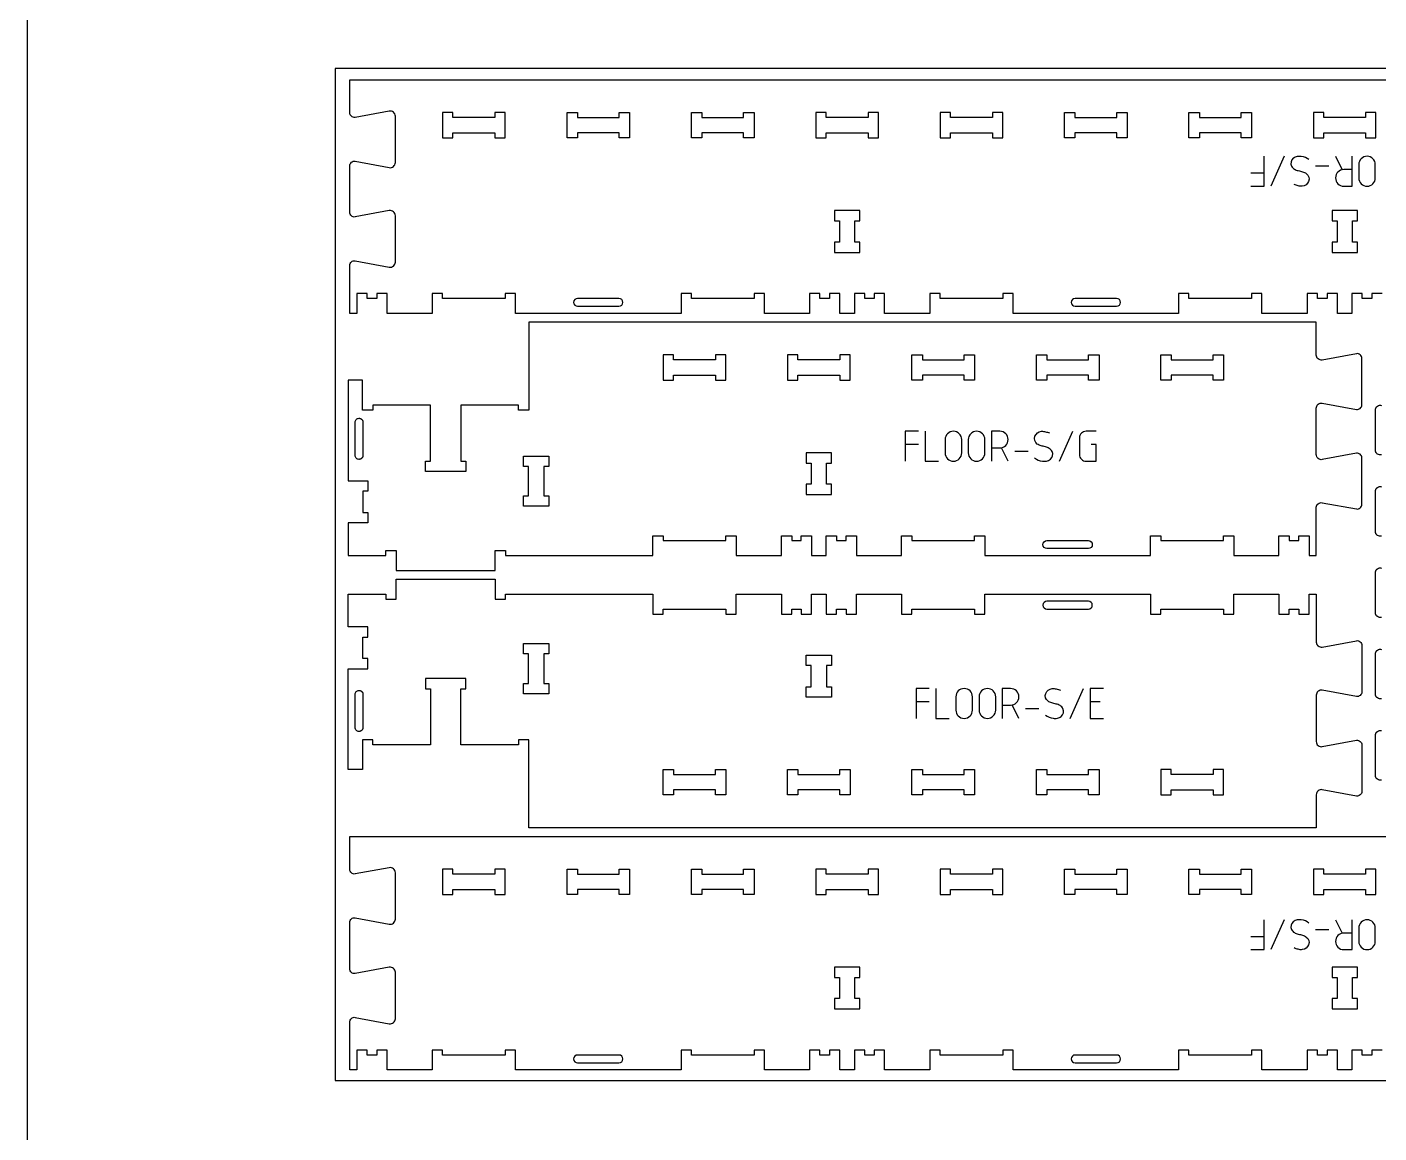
# Model space of a CAD drawing. Extents: x 0 to 12757, y 0 to 30003.
# Drawn here: x 0 to 1630, y 9293 to 10626 of the extents above; entities that cross this region are included whole.
import ezdxf

# ---------------------------------------------------------------- set-up
doc = ezdxf.new("R2010")
doc.units = 0
for name, color, linetype in [('0_SHEET_SPRUCEPLY_2440X122', 1, 'CONTINUOUS'), ('1_ANYTOOL_1MMDEEP_LABELS_S', 2, 'CONTINUOUS'), ('3_ANYTOOL_CUTTHROUGH_INSID', 4, 'CONTINUOUS'), ('4_ANYTOOL_CUTTHROUGH_OUTSI', 5, 'CONTINUOUS'), ('DONOTCUT', 7, 'CONTINUOUS')]:
    doc.layers.add(name, color=color, linetype=linetype)

msp = doc.modelspace()

# ---------------------------------------------------------------- linework, layer by layer
at = {"layer": '0_SHEET_SPRUCEPLY_2440X122'}
msp.add_lwpolyline([(371.7, 10575.6), (371.7, 9355.6), (2811.7, 9355.6), (2811.7, 10575.6)], close=True, dxfattribs=at)
at = {"layer": '1_ANYTOOL_1MMDEEP_LABELS_S', "color": 2}
for points in [[(1475.8, 10433.8), (1491.8, 10433.8), (1491.8, 10469.8)], [(1515.8, 10469.8), (1499.8, 10433.8)], [(1577.8, 10469.8), (1585.9, 10453.6)], [(1475.8, 10449.8), (1491.8, 10449.8)], [(1569.8, 10457.8), (1553.8, 10457.8)], [(1075, 10138.3), (1059, 10138.3), (1059, 10102.3)], [(1083, 10138.3), (1083, 10102.3), (1099, 10102.3)], [(1245, 10102.3), (1261, 10138.3)], [(1075, 10122.3), (1059, 10122.3)], [(1183, 10102.3), (1174.9, 10118.5)], [(1191, 10114.3), (1207, 10114.3)], [(1088, 9828.3), (1072, 9828.3), (1072, 9792.3)], [(1096, 9828.3), (1096, 9792.3), (1112, 9792.3)], [(1258, 9792.3), (1274, 9828.3)], [(1298, 9828.3), (1282, 9828.3), (1282, 9792.3), (1298, 9792.3)], [(1088, 9812.3), (1072, 9812.3)], [(1196, 9792.3), (1187.9, 9808.5)], [(1204, 9804.3), (1220, 9804.3)], [(1294, 9812.3), (1282, 9812.3)], [(1475.8, 9513.5), (1491.8, 9513.5), (1491.8, 9549.5)], [(1515.8, 9549.5), (1499.8, 9513.5)], [(1569.8, 9537.5), (1553.8, 9537.5)], [(1577.8, 9549.5), (1585.9, 9533.3)], [(1475.8, 9529.5), (1491.8, 9529.5)]]:
    msp.add_lwpolyline(points, dxfattribs=at)
for points in [[(1545.8, 10465.8, 0.136555), (1536.5, 10469.6, 0.071716), (1531.4, 10469.5, 0.133522), (1526.8, 10467.4, 0.344001), (1524.7, 10458, 0.153745), (1528.2, 10454.3, 0.071568), (1532.9, 10452.5, -0.00912), (1538.1, 10451.2, -0.090615), (1542.6, 10449, -0.340346), (1545.4, 10439.6, -0.284273), (1537.7, 10433.8, -0.092596), (1532.7, 10434.2, -0.017533), (1527.8, 10435.8)], [(1597.8, 10453.8), (1587.8, 10453.8, 1), (1587.8, 10433.8), (1597.8, 10433.8), (1597.8, 10469.8)], [(1163, 10118.3), (1173, 10118.3, 1), (1173, 10138.3), (1163, 10138.3), (1163, 10102.3)], [(1215, 10106.3, 0.136555), (1224.3, 10102.4, 0.071716), (1229.4, 10102.5, 0.133522), (1234, 10104.6, 0.344001), (1236.1, 10114, 0.153745), (1232.6, 10117.7, 0.071568), (1227.9, 10119.6, -0.00912), (1222.8, 10120.9, -0.090615), (1218.2, 10123, -0.340346), (1215.4, 10132.4, -0.284273), (1223.1, 10138.3, -0.092596), (1228.1, 10137.8, -0.017533), (1233, 10136.3)], [(1289, 10138.3), (1277, 10138.3, 0.414214), (1269, 10130.3), (1269, 10110.3, 0.414214), (1277, 10102.3), (1289, 10102.3), (1289, 10122.3), (1283, 10122.3)], [(1176, 9808.3), (1186, 9808.3, 1), (1186, 9828.3), (1176, 9828.3), (1176, 9792.3)], [(1228, 9796.3, 0.136555), (1237.3, 9792.4, 0.071716), (1242.4, 9792.5, 0.133522), (1247, 9794.6, 0.344001), (1249.1, 9804, 0.153745), (1245.6, 9807.7, 0.071568), (1240.9, 9809.6, -0.00912), (1235.7, 9810.9, -0.090615), (1231.2, 9813, -0.340346), (1228.4, 9822.4, -0.284273), (1236.1, 9828.3, -0.092596), (1241.1, 9827.8, -0.017533), (1246, 9826.3)], [(1545.8, 9545.5, 0.136555), (1536.5, 9549.4, 0.071716), (1531.4, 9549.3, 0.133522), (1526.8, 9547.2, 0.344001), (1524.7, 9537.8, 0.153745), (1528.2, 9534, 0.071568), (1532.9, 9532.2, -0.00912), (1538.1, 9530.9, -0.090615), (1542.6, 9528.7, -0.340346), (1545.4, 9519.4, -0.284273), (1537.7, 9513.5, -0.092596), (1532.7, 9513.9, -0.017533), (1527.8, 9515.5)], [(1597.8, 9533.5), (1587.8, 9533.5, 1), (1587.8, 9513.5), (1597.8, 9513.5), (1597.8, 9549.5)]]:
    msp.add_lwpolyline(points, format="xyb", dxfattribs=at)
for points in [[(1625.8, 10459.8, 1), (1605.8, 10459.8), (1605.8, 10443.8, 1), (1625.8, 10443.8)], [(1107, 10112.3, 1), (1127, 10112.3), (1127, 10128.3, 1), (1107, 10128.3)], [(1135, 10112.3, 1), (1155, 10112.3), (1155, 10128.3, 1), (1135, 10128.3)], [(1120, 9802.3, 1), (1140, 9802.3), (1140, 9818.3, 1), (1120, 9818.3)], [(1148, 9802.3, 1), (1168, 9802.3), (1168, 9818.3, 1), (1148, 9818.3)], [(1625.8, 9539.5, 1), (1605.8, 9539.5), (1605.8, 9523.5, 1), (1625.8, 9523.5)]]:
    msp.add_lwpolyline(points, format="xyb", close=True, dxfattribs=at)
at = {"layer": '3_ANYTOOL_CUTTHROUGH_INSID', "color": 4}
for points in [[(564.1, 10522.5), (564.1, 10516.5), (513.6, 10516.5), (513.6, 10522.5), (501.1, 10522.5), (501.1, 10492), (513.6, 10492), (513.6, 10498), (564.1, 10498), (564.1, 10492), (576.6, 10492), (576.6, 10522.5)], [(714.1, 10498), (663.6, 10498), (663.6, 10492), (651.1, 10492), (651.1, 10522.5), (663.6, 10522.5), (663.6, 10516.5), (714.1, 10516.5), (714.1, 10522.5), (726.6, 10522.5), (726.6, 10492), (714.1, 10492)], [(813.6, 10498), (813.6, 10492), (801.1, 10492), (801.1, 10522.5), (813.6, 10522.5), (813.6, 10516.5), (864.1, 10516.5), (864.1, 10522.5), (876.6, 10522.5), (876.6, 10492), (864.1, 10492), (864.1, 10498)], [(963.6, 10498), (1014.1, 10498), (1014.1, 10492), (1026.6, 10492), (1026.6, 10522.5), (1014.1, 10522.5), (1014.1, 10516.5), (963.6, 10516.5), (963.6, 10522.5), (951.1, 10522.5), (951.1, 10492), (963.6, 10492)], [(1113.6, 10516.5), (1113.6, 10522.5), (1101.1, 10522.5), (1101.1, 10492), (1113.6, 10492), (1113.6, 10498), (1164.1, 10498), (1164.1, 10492), (1176.6, 10492), (1176.6, 10522.5), (1164.1, 10522.5), (1164.1, 10516.5)], [(1314.1, 10498), (1263.6, 10498), (1263.6, 10492), (1251.1, 10492), (1251.1, 10522.5), (1263.6, 10522.5), (1263.6, 10516.5), (1314.1, 10516.5), (1314.1, 10522.5), (1326.6, 10522.5), (1326.6, 10492), (1314.1, 10492)], [(1413.6, 10498), (1413.6, 10492), (1401.1, 10492), (1401.1, 10522.5), (1413.6, 10522.5), (1413.6, 10516.5), (1464.1, 10516.5), (1464.1, 10522.5), (1476.6, 10522.5), (1476.6, 10492), (1464.1, 10492), (1464.1, 10498)], [(1563.6, 10498), (1614.1, 10498), (1614.1, 10492), (1626.6, 10492), (1626.6, 10522.5), (1614.1, 10522.5), (1614.1, 10516.5), (1563.6, 10516.5), (1563.6, 10522.5), (1551.1, 10522.5), (1551.1, 10492), (1563.6, 10492)], [(1004.1, 10404.5), (973.6, 10404.5), (973.6, 10392), (979.6, 10392), (979.6, 10366.5), (973.6, 10366.5), (973.6, 10354), (1004.1, 10354), (1004.1, 10366.5), (998.1, 10366.5), (998.1, 10392), (1004.1, 10392)], [(1604.1, 10404.5), (1573.6, 10404.5), (1573.6, 10392), (1579.6, 10392), (1579.6, 10366.5), (1573.6, 10366.5), (1573.6, 10354), (1604.1, 10354), (1604.1, 10366.5), (1598.1, 10366.5), (1598.1, 10392), (1604.1, 10392)], [(830.1, 10206), (830.1, 10200), (842.6, 10200), (842.6, 10230.5), (830.1, 10230.5), (830.1, 10224.5), (779.6, 10224.5), (779.6, 10230.5), (767.1, 10230.5), (767.1, 10200), (779.6, 10200), (779.6, 10206)], [(929.6, 10206), (980.1, 10206), (980.1, 10200), (992.6, 10200), (992.6, 10230.5), (980.1, 10230.5), (980.1, 10224.5), (929.6, 10224.5), (929.6, 10230.5), (917.1, 10230.5), (917.1, 10200), (929.6, 10200)], [(1130.1, 10224.5), (1130.1, 10230.5), (1142.6, 10230.5), (1142.6, 10200), (1130.1, 10200), (1130.1, 10206), (1079.6, 10206), (1079.6, 10200), (1067.1, 10200), (1067.1, 10230.5), (1079.6, 10230.5), (1079.6, 10224.5)], [(1280.1, 10206), (1229.6, 10206), (1229.6, 10200), (1217.1, 10200), (1217.1, 10230.5), (1229.6, 10230.5), (1229.6, 10224.5), (1280.1, 10224.5), (1280.1, 10230.5), (1292.6, 10230.5), (1292.6, 10200), (1280.1, 10200)], [(1379.6, 10206), (1379.6, 10200), (1367.1, 10200), (1367.1, 10230.5), (1379.6, 10230.5), (1379.6, 10224.5), (1430.1, 10224.5), (1430.1, 10230.5), (1442.6, 10230.5), (1442.6, 10200), (1430.1, 10200), (1430.1, 10206)], [(598.6, 10096), (598.6, 10108.5), (629.1, 10108.5), (629.1, 10096), (623.1, 10096), (623.1, 10060.5), (629.1, 10060.5), (629.1, 10048), (598.6, 10048), (598.6, 10060.5), (604.6, 10060.5), (604.6, 10096)], [(970.1, 10100), (970.1, 10112.5), (939.6, 10112.5), (939.6, 10100), (945.6, 10100), (945.6, 10074.5), (939.6, 10074.5), (939.6, 10062), (970.1, 10062), (970.1, 10074.5), (964.1, 10074.5), (964.1, 10100)], [(598.6, 9834.5), (604.6, 9834.5), (604.6, 9870), (598.6, 9870), (598.6, 9882.5), (629.1, 9882.5), (629.1, 9870), (623.1, 9870), (623.1, 9834.5), (629.1, 9834.5), (629.1, 9822), (598.6, 9822)], [(970.1, 9818), (939.6, 9818), (939.6, 9830.5), (945.6, 9830.5), (945.6, 9856), (939.6, 9856), (939.6, 9868.5), (970.1, 9868.5), (970.1, 9856), (964.1, 9856), (964.1, 9830.5), (970.1, 9830.5)], [(830.1, 9724.5), (830.1, 9730.5), (842.6, 9730.5), (842.6, 9700), (830.1, 9700), (830.1, 9706), (779.6, 9706), (779.6, 9700), (767.1, 9700), (767.1, 9730.5), (779.6, 9730.5), (779.6, 9724.5)], [(929.6, 9724.5), (980.1, 9724.5), (980.1, 9730.5), (992.6, 9730.5), (992.6, 9700), (980.1, 9700), (980.1, 9706), (929.6, 9706), (929.6, 9700), (917.1, 9700), (917.1, 9730.5), (929.6, 9730.5)], [(1130.1, 9724.5), (1130.1, 9730.5), (1142.6, 9730.5), (1142.6, 9700), (1130.1, 9700), (1130.1, 9706), (1079.6, 9706), (1079.6, 9700), (1067.1, 9700), (1067.1, 9730.5), (1079.6, 9730.5), (1079.6, 9724.5)], [(1229.6, 9724.5), (1280.1, 9724.5), (1280.1, 9730.5), (1292.6, 9730.5), (1292.6, 9700), (1280.1, 9700), (1280.1, 9706), (1229.6, 9706), (1229.6, 9700), (1217.1, 9700), (1217.1, 9730.5), (1229.6, 9730.5)], [(1430.1, 9706), (1430.1, 9700), (1442.6, 9700), (1442.6, 9730.5), (1430.1, 9730.5), (1430.1, 9724.5), (1379.6, 9724.5), (1379.6, 9730.5), (1367.1, 9730.5), (1367.1, 9700), (1379.6, 9700), (1379.6, 9706)], [(564.1, 9610.5), (564.1, 9604.5), (513.6, 9604.5), (513.6, 9610.5), (501.1, 9610.5), (501.1, 9580), (513.6, 9580), (513.6, 9586), (564.1, 9586), (564.1, 9580), (576.6, 9580), (576.6, 9610.5)], [(714.1, 9586), (663.6, 9586), (663.6, 9580), (651.1, 9580), (651.1, 9610.5), (663.6, 9610.5), (663.6, 9604.5), (714.1, 9604.5), (714.1, 9610.5), (726.6, 9610.5), (726.6, 9580), (714.1, 9580)], [(813.6, 9586), (813.6, 9580), (801.1, 9580), (801.1, 9610.5), (813.6, 9610.5), (813.6, 9604.5), (864.1, 9604.5), (864.1, 9610.5), (876.6, 9610.5), (876.6, 9580), (864.1, 9580), (864.1, 9586)], [(963.6, 9586), (1014.1, 9586), (1014.1, 9580), (1026.6, 9580), (1026.6, 9610.5), (1014.1, 9610.5), (1014.1, 9604.5), (963.6, 9604.5), (963.6, 9610.5), (951.1, 9610.5), (951.1, 9580), (963.6, 9580)], [(1113.6, 9604.5), (1113.6, 9610.5), (1101.1, 9610.5), (1101.1, 9580), (1113.6, 9580), (1113.6, 9586), (1164.1, 9586), (1164.1, 9580), (1176.6, 9580), (1176.6, 9610.5), (1164.1, 9610.5), (1164.1, 9604.5)], [(1314.1, 9586), (1263.6, 9586), (1263.6, 9580), (1251.1, 9580), (1251.1, 9610.5), (1263.6, 9610.5), (1263.6, 9604.5), (1314.1, 9604.5), (1314.1, 9610.5), (1326.6, 9610.5), (1326.6, 9580), (1314.1, 9580)], [(1413.6, 9586), (1413.6, 9580), (1401.1, 9580), (1401.1, 9610.5), (1413.6, 9610.5), (1413.6, 9604.5), (1464.1, 9604.5), (1464.1, 9610.5), (1476.6, 9610.5), (1476.6, 9580), (1464.1, 9580), (1464.1, 9586)], [(1563.6, 9586), (1614.1, 9586), (1614.1, 9580), (1626.6, 9580), (1626.6, 9610.5), (1614.1, 9610.5), (1614.1, 9604.5), (1563.6, 9604.5), (1563.6, 9610.5), (1551.1, 9610.5), (1551.1, 9580), (1563.6, 9580)], [(1004.1, 9492.5), (973.6, 9492.5), (973.6, 9480), (979.6, 9480), (979.6, 9454.5), (973.6, 9454.5), (973.6, 9442), (1004.1, 9442), (1004.1, 9454.5), (998.1, 9454.5), (998.1, 9480), (1004.1, 9480)], [(1604.1, 9492.5), (1573.6, 9492.5), (1573.6, 9480), (1579.6, 9480), (1579.6, 9454.5), (1573.6, 9454.5), (1573.6, 9442), (1604.1, 9442), (1604.1, 9454.5), (1598.1, 9454.5), (1598.1, 9480), (1604.1, 9480)]]:
    msp.add_lwpolyline(points, close=True, dxfattribs=at)
for points in [[(663.8, 10289), (713.8, 10289, 1), (713.8, 10298.5), (663.8, 10298.5, 1)], [(1263.8, 10289), (1313.8, 10289, 1), (1313.8, 10298.5), (1263.8, 10298.5, 1)], [(395.6, 10109.3), (395.6, 10149.3, -0.414214), (400.3, 10154), (400.4, 10154), (400.5, 10154), (400.6, 10154), (400.7, 10154), (400.8, 10154), (400.9, 10154), (401.1, 10154), (401.2, 10153.9), (401.3, 10153.9), (401.4, 10153.9), (401.5, 10153.9), (401.6, 10153.8), (401.7, 10153.8), (401.8, 10153.8), (401.9, 10153.7), (402, 10153.7), (402.2, 10153.6), (402.3, 10153.6), (402.4, 10153.5), (402.5, 10153.5), (402.6, 10153.4), (402.7, 10153.4), (402.8, 10153.3), (402.9, 10153.2), (403, 10153.2), (403.1, 10153.1), (403.2, 10153), (403.3, 10153), (403.4, 10152.9), (403.5, 10152.8), (403.6, 10152.7), (403.7, 10152.6), (403.7, 10152.5), (403.8, 10152.4), (403.9, 10152.4), (404, 10152.3), (404.1, 10152.2), (404.1, 10152.1), (404.2, 10152), (404.3, 10151.9), (404.3, 10151.8), (404.4, 10151.7), (404.5, 10151.6), (404.5, 10151.4), (404.6, 10151.3), (404.6, 10151.2), (404.7, 10151.1), (404.7, 10151), (404.8, 10150.9), (404.8, 10150.8), (404.8, 10150.7), (404.9, 10150.6), (404.9, 10150.5), (404.9, 10150.4), (404.9, 10150.2), (405, 10150.1), (405, 10150), (405, 10149.9), (405, 10149.8), (405, 10149.7), (405, 10149.6), (405, 10149.5), (405, 10149.4), (405, 10149.3), (405.1, 10109.3), (405.1, 10109.2), (405, 10109.1), (405, 10108.9), (405, 10108.8), (405, 10108.7), (405, 10108.6), (405, 10108.5), (405, 10108.4), (405, 10108.3), (404.9, 10108.2), (404.9, 10108.1), (404.9, 10108), (404.8, 10107.8), (404.8, 10107.7), (404.8, 10107.6), (404.7, 10107.5), (404.7, 10107.4), (404.6, 10107.3), (404.6, 10107.2), (404.5, 10107.1), (404.5, 10107), (404.4, 10106.9), (404.3, 10106.8), (404.3, 10106.7), (404.2, 10106.6), (404.1, 10106.5), (404.1, 10106.4), (404, 10106.3), (403.9, 10106.2), (403.8, 10106.1), (403.7, 10106), (403.7, 10105.9), (403.6, 10105.8), (403.5, 10105.7), (403.4, 10105.7), (403.3, 10105.6), (403.2, 10105.5), (403.1, 10105.4), (403, 10105.4), (402.9, 10105.3), (402.8, 10105.2), (402.7, 10105.2), (402.6, 10105.1), (402.5, 10105), (402.4, 10105), (402.3, 10104.9), (402.2, 10104.9), (402.1, 10104.8), (401.9, 10104.8), (401.8, 10104.8), (401.7, 10104.7), (401.6, 10104.7), (401.5, 10104.7), (401.4, 10104.6), (401.3, 10104.6), (401.2, 10104.6), (401.1, 10104.6), (400.9, 10104.6), (400.8, 10104.5), (400.7, 10104.5), (400.6, 10104.5), (400.5, 10104.5), (400.4, 10104.5), (400.3, 10104.5, -0.414214)], [(1229.8, 9997, -1), (1229.8, 10006.5), (1279.8, 10006.5, -1), (1279.8, 9997)], [(1279.8, 9933.5), (1229.8, 9933.5, 1), (1229.8, 9924), (1279.8, 9924, 1)], [(395.6, 9821.3, -0.414214), (400.3, 9826), (400.4, 9826), (400.5, 9826), (400.6, 9826), (400.7, 9826), (400.8, 9826), (400.9, 9826), (401.1, 9826), (401.2, 9825.9), (401.3, 9825.9), (401.4, 9825.9), (401.5, 9825.9), (401.6, 9825.8), (401.7, 9825.8), (401.8, 9825.8), (401.9, 9825.7), (402.1, 9825.7), (402.2, 9825.6), (402.3, 9825.6), (402.4, 9825.5), (402.5, 9825.5), (402.6, 9825.4), (402.7, 9825.4), (402.8, 9825.3), (402.9, 9825.2), (403, 9825.2), (403.1, 9825.1), (403.2, 9825), (403.3, 9825), (403.4, 9824.9), (403.5, 9824.8), (403.6, 9824.7), (403.7, 9824.6), (403.7, 9824.5), (403.8, 9824.4), (403.9, 9824.4), (404, 9824.3), (404.1, 9824.2), (404.1, 9824.1), (404.2, 9824), (404.3, 9823.9), (404.3, 9823.8), (404.4, 9823.7), (404.5, 9823.6), (404.5, 9823.4), (404.6, 9823.3), (404.6, 9823.2), (404.7, 9823.1), (404.7, 9823), (404.8, 9822.9), (404.8, 9822.8), (404.8, 9822.7), (404.9, 9822.6), (404.9, 9822.5), (404.9, 9822.4), (405, 9822.2), (405, 9822.1), (405, 9822), (405, 9821.9), (405, 9821.8), (405, 9821.7), (405, 9821.6), (405, 9821.5), (405.1, 9821.4), (405.1, 9821.3), (405, 9781.3), (405, 9781.2), (405, 9781.1), (405, 9780.9), (405, 9780.8), (405, 9780.7), (405, 9780.6), (405, 9780.5), (405, 9780.4), (404.9, 9780.3), (404.9, 9780.2), (404.9, 9780.1), (404.9, 9780), (404.8, 9779.8), (404.8, 9779.7), (404.8, 9779.6), (404.7, 9779.5), (404.7, 9779.4), (404.6, 9779.3), (404.6, 9779.2), (404.5, 9779.1), (404.5, 9779), (404.4, 9778.9), (404.3, 9778.8), (404.3, 9778.7), (404.2, 9778.6), (404.1, 9778.5), (404.1, 9778.4), (404, 9778.3), (403.9, 9778.2), (403.8, 9778.1), (403.7, 9778), (403.7, 9777.9), (403.6, 9777.8), (403.5, 9777.7), (403.4, 9777.7), (403.3, 9777.6), (403.2, 9777.5), (403.1, 9777.4), (403, 9777.4), (402.9, 9777.3), (402.8, 9777.2), (402.7, 9777.2), (402.6, 9777.1), (402.5, 9777), (402.4, 9777), (402.3, 9776.9), (402.2, 9776.9), (402, 9776.9), (401.9, 9776.8), (401.8, 9776.8), (401.7, 9776.7), (401.6, 9776.7), (401.5, 9776.7), (401.4, 9776.6), (401.3, 9776.6), (401.2, 9776.6), (401.1, 9776.6), (400.9, 9776.6), (400.8, 9776.5), (400.7, 9776.5), (400.6, 9776.5), (400.5, 9776.5), (400.4, 9776.5), (400.3, 9776.5, -0.414214), (395.6, 9781.3)], [(663.8, 9377), (713.8, 9377, 1), (713.8, 9386.5), (663.8, 9386.5, 1)], [(1263.8, 9377), (1313.8, 9377, 1), (1313.8, 9386.5), (1263.8, 9386.5, 1)]]:
    msp.add_lwpolyline(points, format="xyb", close=True, dxfattribs=at)
at = {"layer": '4_ANYTOOL_CUTTHROUGH_OUTSI', "color": 5}
for points in [[(1634.1, 10304.5), (1621.6, 10304.5), (1621.6, 10298.5), (1610.1, 10298.5), (1610.1, 10304.5), (1597.6, 10304.5), (1597.6, 10280.5), (1580.1, 10280.5), (1580.1, 10304.5), (1567.6, 10304.5), (1567.6, 10298.5), (1556.1, 10298.5), (1556.1, 10304.5), (1543.6, 10304.5), (1543.6, 10280.5), (1489.1, 10280.5), (1489.1, 10304.5), (1476.6, 10304.5), (1476.6, 10298.5), (1401.1, 10298.5), (1401.1, 10304.5), (1388.6, 10304.5), (1388.6, 10280.5), (1189.1, 10280.5), (1189.1, 10304.5), (1176.6, 10304.5), (1176.6, 10298.5), (1101.1, 10298.5), (1101.1, 10304.5), (1088.6, 10304.5), (1088.6, 10280.5), (1034.1, 10280.5), (1034.1, 10304.5), (1021.6, 10304.5), (1021.6, 10298.5), (1010.1, 10298.5), (1010.1, 10304.5), (997.6, 10304.5), (997.6, 10280.5), (980.1, 10280.5), (980.1, 10304.5), (967.6, 10304.5), (967.6, 10298.5), (956.1, 10298.5), (956.1, 10304.5), (943.6, 10304.5), (943.6, 10280.5), (889.1, 10280.5), (889.1, 10304.5), (876.6, 10304.5), (876.6, 10298.5), (801.1, 10298.5), (801.1, 10304.5), (788.6, 10304.5), (788.6, 10280.5), (589.1, 10280.5), (589.1, 10304.5), (576.6, 10304.5), (576.6, 10298.5), (501.1, 10298.5), (501.1, 10304.5), (488.6, 10304.5), (488.6, 10280.5), (434.1, 10280.5), (434.1, 10304.5), (421.6, 10304.5), (421.6, 10298.5), (410.1, 10298.5), (410.1, 10304.5), (397.6, 10304.5), (397.6, 10280.5), (389.1, 10280.5), (389.1, 10338.2), (389.1, 10338.2, -0.220464), (391.1, 10342.6, -0.220352), (395.7, 10343.9), (436.8, 10336.2), (436.8, 10336.2), (436.8, 10336.2, 0.463455), (444.1, 10342.3), (444.1, 10398.2, 0.463455), (436.8, 10404.3), (436.8, 10404.3), (436.8, 10404.3), (395.7, 10396.7), (395.7, 10396.7, -0.220352), (391.1, 10398, -0.220464), (389.1, 10402.3), (389.1, 10458.2, -0.220464), (391.1, 10462.6, -0.220352), (395.7, 10463.9), (436.8, 10456.2), (436.8, 10456.2), (436.8, 10456.2, 0.463455), (444.1, 10462.3), (444.1, 10518.2, 0.463455), (436.8, 10524.3), (436.8, 10524.3), (436.8, 10524.3), (395.7, 10516.7), (395.7, 10516.7, -0.220352), (391.1, 10518, -0.220464), (389.1, 10522.3), (389.1, 10562), (2788.6, 10562)], [(1633.4, 10110, -0.236725), (1628.4, 10110.9), (1628.2, 10110.9), (1628.1, 10111.1), (1628, 10111.2), (1627.9, 10111.3), (1627.7, 10111.4), (1627.6, 10111.5), (1627.5, 10111.6), (1627.4, 10111.8), (1627.3, 10111.9), (1627.2, 10112), (1627.1, 10112.2), (1627, 10112.3), (1626.9, 10112.4), (1626.8, 10112.6), (1626.7, 10112.7), (1626.6, 10112.9), (1626.6, 10113), (1626.5, 10113.2), (1626.4, 10113.3), (1626.4, 10113.5), (1626.3, 10113.7), (1626.3, 10113.8), (1626.2, 10114), (1626.2, 10114.2), (1626.1, 10114.3), (1626.1, 10114.5), (1626.1, 10114.6), (1626.1, 10114.8), (1626.1, 10115), (1626, 10115.1), (1626, 10115.3), (1626, 10115.5), (1626, 10164), (1626, 10164.1), (1626, 10164.3), (1626.1, 10164.5), (1626.1, 10164.6), (1626.1, 10164.8), (1626.1, 10165), (1626.1, 10165.1), (1626.2, 10165.3), (1626.2, 10165.4), (1626.3, 10165.6), (1626.3, 10165.8), (1626.4, 10165.9), (1626.4, 10166.1), (1626.5, 10166.2), (1626.6, 10166.4), (1626.6, 10166.6), (1626.7, 10166.7), (1626.8, 10166.9), (1626.9, 10167), (1627, 10167.1), (1627.1, 10167.3), (1627.2, 10167.4), (1627.3, 10167.6), (1627.4, 10167.7), (1627.5, 10167.8), (1627.6, 10167.9), (1627.7, 10168), (1627.9, 10168.2), (1628, 10168.3), (1628.1, 10168.4), (1628.2, 10168.5), (1628.4, 10168.6, -0.236725), (1633.4, 10169.5)], [(1633.4, 10012, -0.236725), (1628.4, 10012.9), (1628.2, 10012.9), (1628.1, 10013.1), (1628, 10013.2), (1627.9, 10013.3), (1627.7, 10013.4), (1627.6, 10013.5), (1627.5, 10013.6), (1627.4, 10013.8), (1627.3, 10013.9), (1627.2, 10014), (1627.1, 10014.2), (1627, 10014.3), (1626.9, 10014.4), (1626.8, 10014.6), (1626.7, 10014.7), (1626.6, 10014.9), (1626.6, 10015), (1626.5, 10015.2), (1626.4, 10015.3), (1626.4, 10015.5), (1626.3, 10015.7), (1626.3, 10015.8), (1626.2, 10016), (1626.2, 10016.2), (1626.1, 10016.3), (1626.1, 10016.5), (1626.1, 10016.6), (1626.1, 10016.8), (1626.1, 10017), (1626, 10017.1), (1626, 10017.3), (1626, 10017.5), (1626, 10066), (1626, 10066.1), (1626, 10066.3), (1626.1, 10066.5), (1626.1, 10066.6), (1626.1, 10066.8), (1626.1, 10067), (1626.1, 10067.1), (1626.2, 10067.3), (1626.2, 10067.4), (1626.3, 10067.6), (1626.3, 10067.8), (1626.4, 10067.9), (1626.4, 10068.1), (1626.5, 10068.2), (1626.6, 10068.4), (1626.6, 10068.6), (1626.7, 10068.7), (1626.8, 10068.9), (1626.9, 10069), (1627, 10069.1), (1627.1, 10069.3), (1627.2, 10069.4), (1627.3, 10069.6), (1627.4, 10069.7), (1627.5, 10069.8), (1627.6, 10069.9), (1627.7, 10070), (1627.9, 10070.2), (1628, 10070.3), (1628.1, 10070.4), (1628.2, 10070.5), (1628.4, 10070.6, -0.236725), (1633.4, 10071.5)], [(1633.4, 9914, -0.236725), (1628.4, 9914.9), (1628.2, 9914.9), (1628.1, 9915.1), (1628, 9915.2), (1627.9, 9915.3), (1627.7, 9915.4), (1627.6, 9915.5), (1627.5, 9915.6), (1627.4, 9915.8), (1627.3, 9915.9), (1627.2, 9916), (1627.1, 9916.2), (1627, 9916.3), (1626.9, 9916.4), (1626.8, 9916.6), (1626.7, 9916.7), (1626.6, 9916.9), (1626.6, 9917), (1626.5, 9917.2), (1626.4, 9917.3), (1626.4, 9917.5), (1626.3, 9917.7), (1626.3, 9917.8), (1626.2, 9918), (1626.2, 9918.2), (1626.1, 9918.3), (1626.1, 9918.5), (1626.1, 9918.6), (1626.1, 9918.8), (1626.1, 9919), (1626, 9919.1), (1626, 9919.3), (1626, 9919.5), (1626, 9968), (1626, 9968.1), (1626, 9968.3), (1626.1, 9968.5), (1626.1, 9968.6), (1626.1, 9968.8), (1626.1, 9969), (1626.1, 9969.1), (1626.2, 9969.3), (1626.2, 9969.4), (1626.3, 9969.6), (1626.3, 9969.8), (1626.4, 9969.9), (1626.4, 9970.1), (1626.5, 9970.2), (1626.6, 9970.4), (1626.6, 9970.6), (1626.7, 9970.7), (1626.8, 9970.9), (1626.9, 9971), (1627, 9971.1), (1627.1, 9971.3), (1627.2, 9971.4), (1627.3, 9971.6), (1627.4, 9971.7), (1627.5, 9971.8), (1627.6, 9971.9), (1627.7, 9972), (1627.9, 9972.2), (1628, 9972.3), (1628.1, 9972.4), (1628.2, 9972.5), (1628.4, 9972.6, -0.236725), (1633.4, 9973.5)], [(1633.4, 9816, -0.236725), (1628.4, 9816.9), (1628.2, 9816.9), (1628.1, 9817.1), (1628, 9817.2), (1627.9, 9817.3), (1627.7, 9817.4), (1627.6, 9817.5), (1627.5, 9817.6), (1627.4, 9817.8), (1627.3, 9817.9), (1627.2, 9818), (1627.1, 9818.2), (1627, 9818.3), (1626.9, 9818.4), (1626.8, 9818.6), (1626.7, 9818.7), (1626.6, 9818.9), (1626.6, 9819), (1626.5, 9819.2), (1626.4, 9819.3), (1626.4, 9819.5), (1626.3, 9819.7), (1626.3, 9819.8), (1626.2, 9820), (1626.2, 9820.2), (1626.1, 9820.3), (1626.1, 9820.5), (1626.1, 9820.6), (1626.1, 9820.8), (1626.1, 9821), (1626, 9821.1), (1626, 9821.3), (1626, 9821.5), (1626, 9870), (1626, 9870.1), (1626, 9870.3), (1626.1, 9870.5), (1626.1, 9870.6), (1626.1, 9870.8), (1626.1, 9871), (1626.1, 9871.1), (1626.2, 9871.3), (1626.2, 9871.4), (1626.3, 9871.6), (1626.3, 9871.8), (1626.4, 9871.9), (1626.4, 9872.1), (1626.5, 9872.2), (1626.6, 9872.4), (1626.6, 9872.6), (1626.7, 9872.7), (1626.8, 9872.9), (1626.9, 9873), (1627, 9873.1), (1627.1, 9873.3), (1627.2, 9873.4), (1627.3, 9873.6), (1627.4, 9873.7), (1627.5, 9873.8), (1627.6, 9873.9), (1627.7, 9874), (1627.9, 9874.2), (1628, 9874.3), (1628.1, 9874.4), (1628.2, 9874.5), (1628.4, 9874.6, -0.236725), (1633.4, 9875.5)], [(1633.4, 9718, -0.236725), (1628.4, 9718.9), (1628.2, 9718.9), (1628.1, 9719.1), (1628, 9719.2), (1627.9, 9719.3), (1627.7, 9719.4), (1627.6, 9719.5), (1627.5, 9719.6), (1627.4, 9719.8), (1627.3, 9719.9), (1627.2, 9720), (1627.1, 9720.2), (1627, 9720.3), (1626.9, 9720.4), (1626.8, 9720.6), (1626.7, 9720.7), (1626.6, 9720.9), (1626.6, 9721), (1626.5, 9721.2), (1626.4, 9721.3), (1626.4, 9721.5), (1626.3, 9721.7), (1626.3, 9721.8), (1626.2, 9722), (1626.2, 9722.2), (1626.1, 9722.3), (1626.1, 9722.5), (1626.1, 9722.6), (1626.1, 9722.8), (1626.1, 9723), (1626, 9723.1), (1626, 9723.3), (1626, 9723.5), (1626, 9772), (1626, 9772.1), (1626, 9772.3), (1626.1, 9772.5), (1626.1, 9772.6), (1626.1, 9772.8), (1626.1, 9773), (1626.1, 9773.1), (1626.2, 9773.3), (1626.2, 9773.4), (1626.3, 9773.6), (1626.3, 9773.8), (1626.4, 9773.9), (1626.4, 9774.1), (1626.5, 9774.2), (1626.6, 9774.4), (1626.6, 9774.6), (1626.7, 9774.7), (1626.8, 9774.9), (1626.9, 9775), (1627, 9775.1), (1627.1, 9775.3), (1627.2, 9775.4), (1627.3, 9775.6), (1627.4, 9775.7), (1627.5, 9775.8), (1627.6, 9775.9), (1627.7, 9776), (1627.9, 9776.2), (1628, 9776.3), (1628.1, 9776.4), (1628.2, 9776.5), (1628.4, 9776.6, -0.236725), (1633.4, 9777.5)], [(1634.1, 9392.5), (1621.6, 9392.5), (1621.6, 9386.5), (1610.1, 9386.5), (1610.1, 9392.5), (1597.6, 9392.5), (1597.6, 9368.5), (1580.1, 9368.5), (1580.1, 9392.5), (1567.6, 9392.5), (1567.6, 9386.5), (1556.1, 9386.5), (1556.1, 9392.5), (1543.6, 9392.5), (1543.6, 9368.5), (1489.1, 9368.5), (1489.1, 9392.5), (1476.6, 9392.5), (1476.6, 9386.5), (1401.1, 9386.5), (1401.1, 9392.5), (1388.6, 9392.5), (1388.6, 9368.5), (1189.1, 9368.5), (1189.1, 9392.5), (1176.6, 9392.5), (1176.6, 9386.5), (1101.1, 9386.5), (1101.1, 9392.5), (1088.6, 9392.5), (1088.6, 9368.5), (1034.1, 9368.5), (1034.1, 9392.5), (1021.6, 9392.5), (1021.6, 9386.5), (1010.1, 9386.5), (1010.1, 9392.5), (997.6, 9392.5), (997.6, 9368.5), (980.1, 9368.5), (980.1, 9392.5), (967.6, 9392.5), (967.6, 9386.5), (956.1, 9386.5), (956.1, 9392.5), (943.6, 9392.5), (943.6, 9368.5), (889.1, 9368.5), (889.1, 9392.5), (876.6, 9392.5), (876.6, 9386.5), (801.1, 9386.5), (801.1, 9392.5), (788.6, 9392.5), (788.6, 9368.5), (589.1, 9368.5), (589.1, 9392.5), (576.6, 9392.5), (576.6, 9386.5), (501.1, 9386.5), (501.1, 9392.5), (488.6, 9392.5), (488.6, 9368.5), (434.1, 9368.5), (434.1, 9392.5), (421.6, 9392.5), (421.6, 9386.5), (410.1, 9386.5), (410.1, 9392.5), (397.6, 9392.5), (397.6, 9368.5), (389.1, 9368.5), (389.1, 9426.2), (389.1, 9426.2, -0.220464), (391.1, 9430.6, -0.220352), (395.7, 9431.9), (436.8, 9424.2), (436.8, 9424.2), (436.8, 9424.2, 0.463455), (444.1, 9430.3), (444.1, 9486.2, 0.463455), (436.8, 9492.3), (436.8, 9492.3), (436.8, 9492.3), (395.7, 9484.7), (395.7, 9484.7, -0.220352), (391.1, 9486, -0.220464), (389.1, 9490.3), (389.1, 9546.2, -0.220464), (391.1, 9550.6, -0.220352), (395.7, 9551.9), (436.8, 9544.2), (436.8, 9544.2), (436.8, 9544.2, 0.463455), (444.1, 9550.3), (444.1, 9606.2, 0.463455), (436.8, 9612.3), (436.8, 9612.3), (436.8, 9612.3), (395.7, 9604.7), (395.7, 9604.7, -0.220352), (391.1, 9606, -0.220464), (389.1, 9610.3), (389.1, 9650), (2788.6, 9650)]]:
    msp.add_lwpolyline(points, format="xyb", dxfattribs=at)
for points in [[(1367.1, 10012.3), (1367.1, 10006.5), (1442.6, 10006.5), (1442.6, 10012.5), (1455.1, 10012.5), (1455.1, 9988.5), (1509.6, 9988.5), (1509.6, 10012.5), (1522.1, 10012.5), (1522.1, 10006.5), (1533.6, 10006.5), (1533.6, 10012.5), (1546.1, 10012.5), (1546.1, 9988.5), (1554.5, 9988.5), (1554.6, 10046.2), (1554.6, 10046.2), (1554.6, 10046.3), (1554.6, 10046.5), (1554.6, 10046.7), (1554.6, 10046.8), (1554.6, 10047), (1554.6, 10047.2), (1554.7, 10047.3), (1554.7, 10047.5), (1554.7, 10047.7), (1554.8, 10047.8), (1554.8, 10048), (1554.9, 10048.2), (1554.9, 10048.3), (1555, 10048.5), (1555.1, 10048.7), (1555.1, 10048.8), (1555.2, 10049), (1555.3, 10049.1), (1555.4, 10049.3), (1555.5, 10049.4), (1555.5, 10049.6), (1555.6, 10049.7), (1555.7, 10049.8), (1555.8, 10050), (1555.9, 10050.1), (1556.1, 10050.2), (1556.2, 10050.4), (1556.3, 10050.5), (1556.4, 10050.6), (1556.5, 10050.7), (1556.6, 10050.8), (1556.8, 10051, -0.220464), (1561.8, 10052.3), (1561.8, 10052.3), (1561.8, 10052.3), (1561.8, 10052.3), (1602.9, 10044.7, 0.220352), (1607.5, 10046, 0.220464), (1609.6, 10050.3), (1609.6, 10106.2, 0.220464), (1607.5, 10110.6, 0.220352), (1602.9, 10111.9), (1561.8, 10104.2), (1561.8, 10104.2), (1561.8, 10104.2), (1561.8, 10104.2, -0.463455), (1554.6, 10110.3), (1554.6, 10166.2, -0.463455), (1561.8, 10172.3), (1561.8, 10172.3), (1561.8, 10172.3), (1561.8, 10172.3), (1602.9, 10164.7, 0.220352), (1607.5, 10166, 0.220464), (1609.6, 10170.3), (1609.6, 10226.2, 0.220464), (1607.5, 10230.6, 0.220352), (1602.9, 10231.9), (1561.8, 10224.2), (1561.8, 10224.2), (1561.8, 10224.2), (1561.8, 10224.2, -0.463455), (1554.6, 10230.3), (1554.6, 10270), (605.1, 10270), (605.1, 10164), (592.6, 10164), (592.6, 10170), (523.1, 10170), (523.1, 10102.5), (529.1, 10102.5), (529.1, 10090), (480.6, 10090), (480.6, 10102.5), (486.6, 10102.5), (486.6, 10170), (417.1, 10170), (417.1, 10164), (404.6, 10164), (404.6, 10200), (387.1, 10200), (387.1, 10078.5), (411.1, 10078.5), (411.1, 10066), (405.1, 10066), (405.1, 10040.5), (411.1, 10040.5), (411.1, 10028), (387.1, 10028), (387.1, 9988.5), (432.6, 9988.5), (432.6, 9994.5), (445.1, 9994.5), (445.1, 9970.5), (564.6, 9970.5), (564.6, 9994.5), (577.1, 9994.5), (577.1, 9988.5), (754.6, 9988.5), (754.6, 10012.5), (767.1, 10012.5), (767.1, 10006.5), (842.6, 10006.5), (842.6, 10012.5), (855.1, 10012.5), (855.1, 9988.5), (909.6, 9988.5), (909.6, 10012.5), (922.1, 10012.5), (922.1, 10006.5), (933.6, 10006.5), (933.6, 10012.5), (946.1, 10012.5), (946.1, 9988.5), (963.6, 9988.5), (963.6, 10012.5), (976.1, 10012.5), (976.1, 10006.5), (987.6, 10006.5), (987.6, 10012.5), (1000.1, 10012.5), (1000.1, 9988.5), (1054.6, 9988.5), (1054.6, 10012.5), (1067.1, 10012.5), (1067.1, 10006.5), (1142.6, 10006.5), (1142.6, 10012.5), (1155.1, 10012.5), (1155.1, 9988.5), (1354.6, 9988.5), (1354.6, 10012.5), (1367.1, 10012.5), (1367.1, 10012.3)], [(1554.6, 9884.3), (1554.6, 9884.2), (1554.6, 9884), (1554.6, 9883.9), (1554.6, 9883.7), (1554.6, 9883.5), (1554.6, 9883.4), (1554.7, 9883.2), (1554.7, 9883), (1554.7, 9882.9), (1554.8, 9882.7), (1554.8, 9882.5), (1554.9, 9882.4), (1554.9, 9882.2), (1555, 9882), (1555.1, 9881.9), (1555.1, 9881.7), (1555.2, 9881.6), (1555.3, 9881.4), (1555.4, 9881.3), (1555.5, 9881.1), (1555.5, 9881), (1555.6, 9880.8), (1555.7, 9880.7), (1555.8, 9880.5), (1555.9, 9880.4), (1556.1, 9880.3), (1556.2, 9880.2), (1556.3, 9880), (1556.4, 9879.9), (1556.5, 9879.8), (1556.6, 9879.7), (1556.8, 9879.6, 0.220464), (1561.8, 9878.2), (1561.8, 9878.2), (1561.8, 9878.2), (1561.8, 9878.2), (1602.9, 9885.9, -0.220352), (1607.5, 9884.6, -0.220464), (1609.6, 9880.2), (1609.6, 9824.3, -0.220464), (1607.5, 9820, -0.220352), (1602.9, 9818.7), (1561.8, 9826.3), (1561.8, 9826.3), (1561.8, 9826.3), (1561.8, 9826.3, 0.463455), (1554.6, 9820.2), (1554.6, 9764.3, 0.463455), (1561.8, 9758.2), (1561.8, 9758.2), (1561.8, 9758.2), (1561.8, 9758.2), (1602.9, 9765.9, -0.220352), (1607.5, 9764.6, -0.220464), (1609.6, 9760.2), (1609.6, 9704.3, -0.220464), (1607.5, 9700, -0.220352), (1602.9, 9698.7), (1561.8, 9706.3), (1561.8, 9706.3), (1561.8, 9706.3), (1561.8, 9706.3, 0.463455), (1554.6, 9700.2), (1554.6, 9660.5), (605.1, 9660.5), (605.1, 9766.5), (592.6, 9766.5), (592.6, 9760.5), (523.1, 9760.5), (523.1, 9828), (529.1, 9828), (529.1, 9840.5), (480.6, 9840.5), (480.6, 9828), (486.6, 9828), (486.6, 9760.5), (417.1, 9760.5), (417.1, 9766.5), (404.6, 9766.5), (404.6, 9730.5), (387.1, 9730.5), (387.1, 9852), (411.1, 9852), (411.1, 9864.5), (405.1, 9864.5), (405.1, 9890), (411.1, 9890), (411.1, 9902.5), (387.1, 9902.5), (387.1, 9942), (432.6, 9942), (432.6, 9936), (445.1, 9936), (445.1, 9960), (564.6, 9960), (564.6, 9936), (577.1, 9936), (577.1, 9942), (754.6, 9942), (754.6, 9918), (767.1, 9918), (767.1, 9924), (842.6, 9924), (842.6, 9918), (855.1, 9918), (855.1, 9942), (909.6, 9942), (909.6, 9918), (922.1, 9918), (922.1, 9924), (933.6, 9924), (933.6, 9918), (946.1, 9918), (946.1, 9942), (963.6, 9942), (963.6, 9918), (976.1, 9918), (976.1, 9924), (987.6, 9924), (987.6, 9918), (1000.1, 9918), (1000.1, 9942), (1054.6, 9942), (1054.6, 9918), (1067.1, 9918), (1067.1, 9924), (1142.6, 9924), (1142.6, 9918), (1155.1, 9918), (1155.1, 9942), (1354.6, 9942), (1354.6, 9918), (1367.1, 9918), (1367.1, 9924), (1442.6, 9924), (1442.6, 9918), (1455.1, 9918), (1455.1, 9942), (1509.6, 9942), (1509.6, 9918), (1522.1, 9918), (1522.1, 9924), (1533.6, 9924), (1533.6, 9918), (1546.1, 9918), (1546.1, 9942), (1554.5, 9942), (1554.6, 9884.3)]]:
    msp.add_lwpolyline(points, format="xyb", close=True, dxfattribs=at)
at = {"layer": 'DONOTCUT'}
msp.add_lwpolyline([(0, 0), (3183.4, 0), (3183.4, 13863.5), (0, 13863.5)], close=True, dxfattribs=at)

doc.saveas('drawing.dxf')
